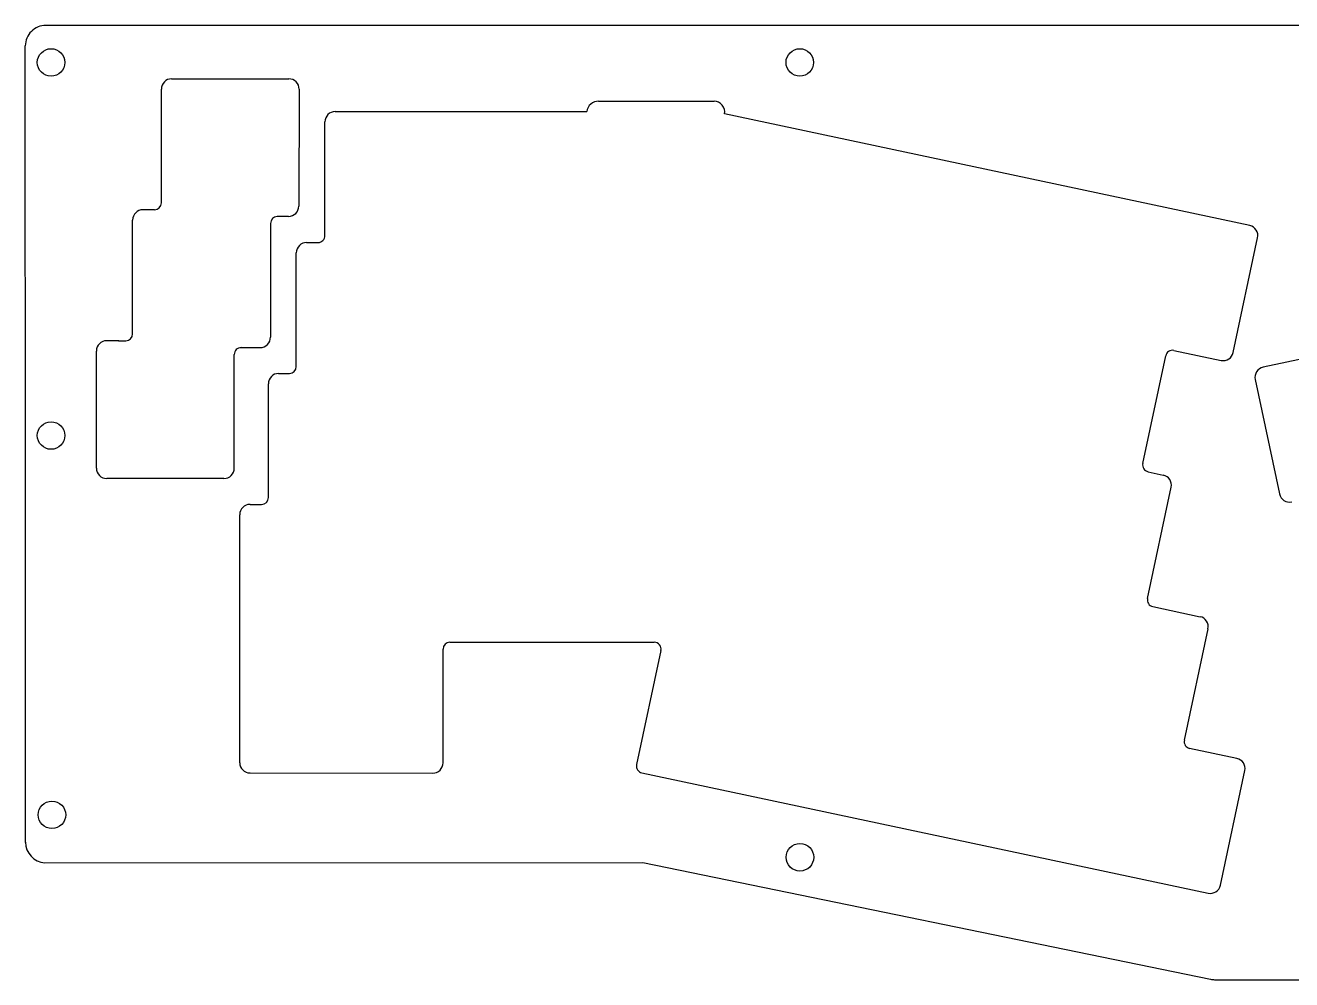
# Model space of a CAD drawing. Extents: x -53 to 325, y -116 to 23.
# Drawn here: x -53.4 to 130.9, y -116.2 to 22.6 of the extents above; entities that cross this region are included whole.
import ezdxf

# ---------------------------------------------------------------- set-up
doc = ezdxf.new("R2010")
doc.units = 0
for name, color, linetype in [('Shape', 7, 'CONTINUOUS'), ('Shape001', 7, 'CONTINUOUS'), ('Shape002', 7, 'CONTINUOUS'), ('Shape003', 7, 'CONTINUOUS'), ('Shape004', 7, 'CONTINUOUS'), ('Shape005', 7, 'CONTINUOUS'), ('Shape006', 7, 'CONTINUOUS'), ('Shape007', 7, 'CONTINUOUS'), ('Shape008', 7, 'CONTINUOUS'), ('Shape009', 7, 'CONTINUOUS'), ('Shape010', 7, 'CONTINUOUS'), ('Shape011', 7, 'CONTINUOUS'), ('Shape012', 7, 'CONTINUOUS'), ('Shape013', 7, 'CONTINUOUS'), ('Shape014', 7, 'CONTINUOUS'), ('Shape015', 7, 'CONTINUOUS'), ('Shape016', 7, 'CONTINUOUS'), ('Shape018', 7, 'CONTINUOUS'), ('Shape019', 7, 'CONTINUOUS'), ('Shape020', 7, 'CONTINUOUS'), ('Shape021', 7, 'CONTINUOUS'), ('Shape024', 7, 'CONTINUOUS'), ('Shape025', 7, 'CONTINUOUS'), ('Shape028', 7, 'CONTINUOUS'), ('Shape039', 7, 'CONTINUOUS'), ('Shape040', 7, 'CONTINUOUS'), ('Shape056', 7, 'CONTINUOUS'), ('Shape058', 7, 'CONTINUOUS'), ('Shape061', 7, 'CONTINUOUS'), ('Shape062', 7, 'CONTINUOUS'), ('Shape064', 7, 'CONTINUOUS'), ('Shape065', 7, 'CONTINUOUS'), ('Shape066', 7, 'CONTINUOUS'), ('Shape067', 7, 'CONTINUOUS'), ('Shape068', 7, 'CONTINUOUS'), ('Shape070', 7, 'CONTINUOUS'), ('Shape071', 7, 'CONTINUOUS'), ('Shape072', 7, 'CONTINUOUS'), ('Shape073', 7, 'CONTINUOUS'), ('Shape074', 7, 'CONTINUOUS'), ('Shape075', 7, 'CONTINUOUS'), ('Shape076', 7, 'CONTINUOUS'), ('Shape077', 7, 'CONTINUOUS'), ('Shape2908', 7, 'CONTINUOUS'), ('Shape2909', 7, 'CONTINUOUS'), ('Shape2910', 7, 'CONTINUOUS'), ('Shape2911', 7, 'CONTINUOUS'), ('Shape2912', 7, 'CONTINUOUS'), ('Shape2913', 7, 'CONTINUOUS'), ('Shape2914', 7, 'CONTINUOUS'), ('Shape2915', 7, 'CONTINUOUS'), ('Shape2916', 7, 'CONTINUOUS'), ('Shape2917', 7, 'CONTINUOUS'), ('Shape2918', 7, 'CONTINUOUS'), ('Shape2919', 7, 'CONTINUOUS'), ('Shape2920', 7, 'CONTINUOUS'), ('Shape2922', 7, 'CONTINUOUS'), ('Shape2923', 7, 'CONTINUOUS'), ('Shape2924', 7, 'CONTINUOUS'), ('Shape2925', 7, 'CONTINUOUS'), ('Shape2926', 7, 'CONTINUOUS'), ('Shape2927', 7, 'CONTINUOUS'), ('Shape2928', 7, 'CONTINUOUS'), ('Shape2929', 7, 'CONTINUOUS'), ('Shape2930', 7, 'CONTINUOUS'), ('Shape2931', 7, 'CONTINUOUS'), ('Shape2932', 7, 'CONTINUOUS'), ('Shape2933', 7, 'CONTINUOUS'), ('Shape2934', 7, 'CONTINUOUS'), ('Shape2935', 7, 'CONTINUOUS'), ('Shape2963', 7, 'CONTINUOUS'), ('Shape2967', 7, 'CONTINUOUS'), ('Shape2970', 7, 'CONTINUOUS'), ('Shape2972', 7, 'CONTINUOUS'), ('Shape2973', 7, 'CONTINUOUS'), ('Shape2975', 7, 'CONTINUOUS'), ('Shape2977', 7, 'CONTINUOUS'), ('Shape2978', 7, 'CONTINUOUS'), ('Shape2979', 7, 'CONTINUOUS'), ('Shape2980', 7, 'CONTINUOUS'), ('Shape2981', 7, 'CONTINUOUS'), ('Shape2982', 7, 'CONTINUOUS'), ('Shape2983', 7, 'CONTINUOUS'), ('Shape2985', 7, 'CONTINUOUS'), ('Shape2986', 7, 'CONTINUOUS'), ('Shape2987', 7, 'CONTINUOUS'), ('Shape2988', 7, 'CONTINUOUS'), ('Shape2989', 7, 'CONTINUOUS'), ('Shape2990', 7, 'CONTINUOUS'), ('Shape2992', 7, 'CONTINUOUS'), ('Shape2998', 7, 'CONTINUOUS'), ('Shape2999', 7, 'CONTINUOUS')]:
    doc.layers.add(name, color=color, linetype=linetype)

msp = doc.modelspace()

# ---------------------------------------------------------------- linework, layer by layer
at = {"layer": 'Shape'}
msp.add_line((-20.6789, -86.1563), (5.8942, -86.1798), dxfattribs=at)
at = {"layer": 'Shape001'}
msp.add_line((-16.5189, -28.0383), (-14.9433, -28.0318), dxfattribs=at)
at = {"layer": 'Shape002'}
msp.add_line((-20.6794, -47.0816), (-19.0115, -47.0797), dxfattribs=at)
at = {"layer": 'Shape003'}
msp.add_line((-9.785, -7.9798), (-9.785, 8.5701), dxfattribs=at)
at = {"layer": 'Shape004'}
msp.add_line((-13.9475, -27.0318), (-13.9475, -10.4798), dxfattribs=at)
at = {"layer": 'Shape005'}
msp.add_line((-12.4474, -8.9797), (-10.785, -8.9798), dxfattribs=at)
at = {"layer": 'Shape006'}
msp.add_line((7.3955, -84.6799), (7.3975, -68.1294), dxfattribs=at)
at = {"layer": 'Shape007'}
msp.add_line((-18.0127, -46.0797), (-18.0127, -29.5383), dxfattribs=at)
at = {"layer": 'Shape008'}
msp.add_line((124.754, -6.5241), (48.3667, 9.7126), dxfattribs=at)
at = {"layer": 'Shape009'}
msp.add_line((36.3333, -86.13), (118.718, -103.641), dxfattribs=at)
at = {"layer": 'Shape010'}
msp.add_line((-22.1776, -84.6563), (-22.1776, -48.5816), dxfattribs=at)
at = {"layer": 'Shape011'}
msp.add_line((109.957, -42.3325), (112.178, -42.8142), dxfattribs=at)
at = {"layer": 'Shape012'}
msp.add_line((110.659, -61.9549), (117.53, -63.4154), dxfattribs=at)
at = {"layer": 'Shape013'}
msp.add_line((30.0337, 11.5704), (46.8205, 11.5704), dxfattribs=at)
at = {"layer": 'Shape014'}
msp.add_line((-8.285, 10.0701), (28.315, 10.0701), dxfattribs=at)
at = {"layer": 'Shape015'}
msp.add_line((115.245, -81.3828), (118.686, -65.1945), dxfattribs=at)
at = {"layer": 'Shape016'}
msp.add_line((109.889, -60.7688), (113.327, -44.5919), dxfattribs=at)
at = {"layer": 'Shape018'}
msp.add_line((122.886, -84.0295), (116.015, -82.5689), dxfattribs=at)
at = {"layer": 'Shape019'}
msp.add_line((8.3975, -67.1296), (38.1146, -67.1299), dxfattribs=at)
at = {"layer": 'Shape020'}
msp.add_line((125.555, -28.9164), (129.094, -45.5668), dxfattribs=at)
at = {"layer": 'Shape021'}
msp.add_line((122.365, -24.9806), (125.91, -8.3032), dxfattribs=at)
at = {"layer": 'Shape024'}
msp.add_line((120.497, -102.486), (124.042, -85.8086), dxfattribs=at)
at = {"layer": 'Shape025'}
msp.add_line((39.0928, -68.3378), (35.563, -84.9439), dxfattribs=at)
at = {"layer": 'Shape028'}
msp.add_line((133.581, -25.6733), (126.71, -27.1375), dxfattribs=at)
at = {"layer": 'Shape039'}
msp.add_line((113.714, -24.6754), (120.586, -26.1359), dxfattribs=at)
at = {"layer": 'Shape040'}
msp.add_line((109.19, -41.1473), (112.528, -25.4456), dxfattribs=at)
at = {"layer": 'Shape056'}
msp.add_line((36.4506, -99.2001), (119.048, -116.161), dxfattribs=at)
at = {"layer": 'Shape058'}
msp.add_line((119.651, -116.223), (138.058, -116.223), dxfattribs=at)
at = {"layer": 'Shape061'}
msp.add_line((-50.5514, -99.2148), (36.4506, -99.2001), dxfattribs=at)
at = {"layer": 'Shape062'}
msp.add_line((-13.5374, 13.3262), (-13.593, -3.6978), dxfattribs=at)
at = {"layer": 'Shape064'}
msp.add_line((-24.4809, -43.3175), (-41.5298, -43.3175), dxfattribs=at)
at = {"layer": 'Shape065'}
msp.add_line((-53.3565, -47.5933), (-53.3746, 19.6104), dxfattribs=at)
at = {"layer": 'Shape066'}
msp.add_line((-20.9793, -24.2672), (-19.2101, -24.2675), dxfattribs=at)
at = {"layer": 'Shape067'}
msp.add_line((-43.0298, -41.8175), (-43.0298, -24.7675), dxfattribs=at)
at = {"layer": 'Shape068'}
msp.add_line((-33.5874, -3.2178), (-33.585, 13.3313), dxfattribs=at)
at = {"layer": 'Shape070'}
msp.add_line((-39.7598, -23.2674), (-41.5299, -23.2675), dxfattribs=at)
at = {"layer": 'Shape071'}
msp.add_line((-22.9809, -41.8176), (-22.9794, -25.2671), dxfattribs=at)
at = {"layer": 'Shape072'}
msp.add_line((321.9, 22.6113), (-50.3746, 22.6062), dxfattribs=at)
at = {"layer": 'Shape073'}
msp.add_line((-34.5869, -4.2176), (-36.2607, -4.2185), dxfattribs=at)
at = {"layer": 'Shape074'}
msp.add_line((-15.0764, -5.1929), (-16.7209, -5.211), dxfattribs=at)
at = {"layer": 'Shape075'}
msp.add_line((-32.085, 14.8311), (-15.0374, 14.8311), dxfattribs=at)
at = {"layer": 'Shape076'}
msp.add_line((-17.7099, -6.2109), (-17.7099, -22.7675), dxfattribs=at)
at = {"layer": 'Shape077'}
msp.add_line((-37.7599, -22.2674), (-37.7599, -5.7185), dxfattribs=at)
at = {"layer": 'Shape2908'}
msp.add_arc((-16.5127, -29.5383), 1.5, 90.2369, 180, dxfattribs=at)
at = {"layer": 'Shape2909'}
msp.add_arc((-19.0127, -46.0797), 1, -89.9317, 0, dxfattribs=at)
at = {"layer": 'Shape2910'}
msp.add_arc((-10.785, -7.9798), 1, -90.003, 0, dxfattribs=at)
at = {"layer": 'Shape2911'}
msp.add_arc((5.8955, -84.6798), 1.5, -90.0505, -0.007053, dxfattribs=at)
at = {"layer": 'Shape2912'}
msp.add_arc((-12.4475, -10.4798), 1.5, 89.997, 180, dxfattribs=at)
at = {"layer": 'Shape2913'}
msp.add_line((-53.3565, -96.2756), (-53.3565, -47.5933), dxfattribs=at)
at = {"layer": 'Shape2914'}
msp.add_arc((-20.6776, -48.5816), 1.5, 90.0683, 180, dxfattribs=at)
at = {"layer": 'Shape2915'}
msp.add_arc((38.1146, -68.1299), 1, -12, 89.9993, dxfattribs=at)
at = {"layer": 'Shape2916'}
msp.add_arc((-8.285, 8.5701), 1.5, 90, 180, dxfattribs=at)
at = {"layer": 'Shape2917'}
msp.add_arc((36.5412, -85.1518), 1, 168, -102, dxfattribs=at)
at = {"layer": 'Shape2918'}
msp.add_arc((-14.9475, -27.0318), 1, -89.7631, 0, dxfattribs=at)
at = {"layer": 'Shape2919'}
msp.add_arc((110.867, -60.9767), 1, 168, -102, dxfattribs=at)
at = {"layer": 'Shape2920'}
msp.add_arc((-20.6776, -84.6563), 1.5, 180, -90.0505, dxfattribs=at)
at = {"layer": 'Shape2922'}
msp.add_arc((110.169, -41.3552), 1, 168, -102.236, dxfattribs=at)
at = {"layer": 'Shape2923'}
msp.add_arc((8.3975, -68.1296), 1, 89.9993, 179.993, dxfattribs=at)
at = {"layer": 'Shape2924'}
msp.add_arc((120.897, -24.6687), 1.5, -102, -12, dxfattribs=at)
at = {"layer": 'Shape2925'}
msp.add_arc((124.442, -7.9913), 1.5, -12, 78, dxfattribs=at)
at = {"layer": 'Shape2926'}
msp.add_arc((46.7753, 9.9605), 1.6106, -8.85458, 88.3889, dxfattribs=at)
at = {"layer": 'Shape2927'}
msp.add_arc((127.023, -28.6046), 1.5, 102.029, -168.003, dxfattribs=at)
at = {"layer": 'Shape2928'}
msp.add_arc((117.218, -64.8827), 1.5, -12, 78, dxfattribs=at)
at = {"layer": 'Shape2929'}
msp.add_arc((111.86, -44.2801), 1.5, -12, 77.7637, dxfattribs=at)
at = {"layer": 'Shape2930'}
msp.add_arc((122.575, -85.4967), 1.5, -12, 78, dxfattribs=at)
at = {"layer": 'Shape2931'}
msp.add_arc((116.223, -81.5907), 1, 168, -102, dxfattribs=at)
at = {"layer": 'Shape2932'}
msp.add_arc((113.506, -25.6535), 1, 78, 168, dxfattribs=at)
at = {"layer": 'Shape2933'}
msp.add_arc((119.03, -102.174), 1.5, -102, -12, dxfattribs=at)
at = {"layer": 'Shape2934'}
msp.add_arc((130.561, -45.255), 1.5, -168.003, -78.5415, dxfattribs=at)
at = {"layer": 'Shape2935'}
msp.add_arc((29.9906, 9.8818), 1.6892, 88.5387, 173.602, dxfattribs=at)
at = {"layer": 'Shape2963'}
msp.add_arc((-50.357, -96.2211), 3, -179.985, -93.7157, dxfattribs=at)
at = {"layer": 'Shape2967'}
msp.add_arc((-41.5298, -24.7675), 1.5, 90.0028, 180, dxfattribs=at)
at = {"layer": 'Shape2970'}
msp.add_arc((-38.7599, -22.2674), 1, -89.9972, 0, dxfattribs=at)
at = {"layer": 'Shape2972'}
msp.add_arc((-19.2099, -22.7675), 1.5, -90.0089, 0, dxfattribs=at)
at = {"layer": 'Shape2973'}
msp.add_arc((-24.4809, -41.8175), 1.5, -90, -0.005146, dxfattribs=at)
at = {"layer": 'Shape2975'}
msp.add_arc((-41.5298, -41.8175), 1.5, 180, -90, dxfattribs=at)
at = {"layer": 'Shape2977'}
msp.add_arc((-15.0929, -3.693), 1.5, -89.3682, -0.187004, dxfattribs=at)
at = {"layer": 'Shape2978'}
msp.add_arc((-15.0374, 13.3311), 1.5, -0.187004, 90, dxfattribs=at)
at = {"layer": 'Shape2979'}
msp.add_arc((119.651, -113.223), 3, -101.604, -90, dxfattribs=at)
at = {"layer": 'Shape2980'}
msp.add_arc((-16.7099, -6.2109), 1, 90.6318, 180, dxfattribs=at)
at = {"layer": 'Shape2981'}
msp.add_arc((-50.3746, 19.6062), 3, 90, -179.985, dxfattribs=at)
at = {"layer": 'Shape2982'}
msp.add_arc((-34.5874, -3.2176), 1, -89.9702, -0.008242, dxfattribs=at)
at = {"layer": 'Shape2983'}
msp.add_arc((-21.9794, -25.2672), 1, 89.9911, 179.995, dxfattribs=at)
at = {"layer": 'Shape2985'}
msp.add_circle((59.3256, -98.4222), 2, dxfattribs=at)
at = {"layer": 'Shape2986'}
msp.add_circle((-49.5, -92.2438), 2, dxfattribs=at)
at = {"layer": 'Shape2987'}
msp.add_circle((-49.6305, -37.0669), 2, dxfattribs=at)
at = {"layer": 'Shape2988'}
msp.add_arc((-32.085, 13.3311), 1.5, 90, 179.992, dxfattribs=at)
at = {"layer": 'Shape2989'}
msp.add_circle((-49.6305, 17.2151), 2, dxfattribs=at)
at = {"layer": 'Shape2990'}
msp.add_arc((-36.2599, -5.7185), 1.5, 90.0298, 180, dxfattribs=at)
at = {"layer": 'Shape2992'}
msp.add_circle((59.2954, 17.2151), 2, dxfattribs=at)
at = {"layer": 'Shape2998'}
msp.add_line((-39.8411, -23.2674), (-38.7378, -23.2656), dxfattribs=at)
at = {"layer": 'Shape2999'}
msp.add_line((-22.1357, -24.2795), (-20.9106, -24.2672), dxfattribs=at)

doc.saveas('drawing.dxf')
